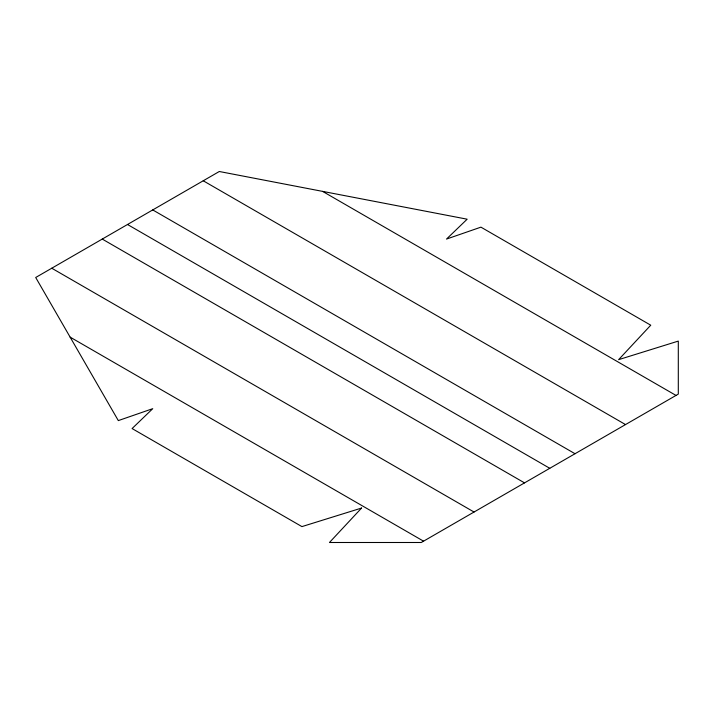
<?xml version="1.0" encoding="UTF-8"?>
<svg xmlns="http://www.w3.org/2000/svg" width="714" height="714" viewBox="0 0 714 714"><rect width="100%" height="100%" fill="white"/><g stroke="black" fill="none" stroke-linecap="round" stroke-linejoin="round"><path stroke-width="1.07" d="M322.576 191.37L676.006 395.422M203.231 180.776L625.518 424.571M152.742 209.925L575.029 453.729M127.503 224.499L549.78 468.304M102.254 239.074L524.531 482.878M51.765 268.223L474.042 512.027M70.124 337.124L423.554 541.176M361.587 508.047L329.457 542.497L421.26 542.497L678.3 394.101L678.3 341.096L618.627 359.651L650.757 325.2L480.933 227.15L446.509 239.074L467.161 219.198L219.296 171.503L35.7 277.496L118.319 420.6L152.742 408.676L132.09 428.552L301.924 526.602L361.587 508.047"/></g></svg>
